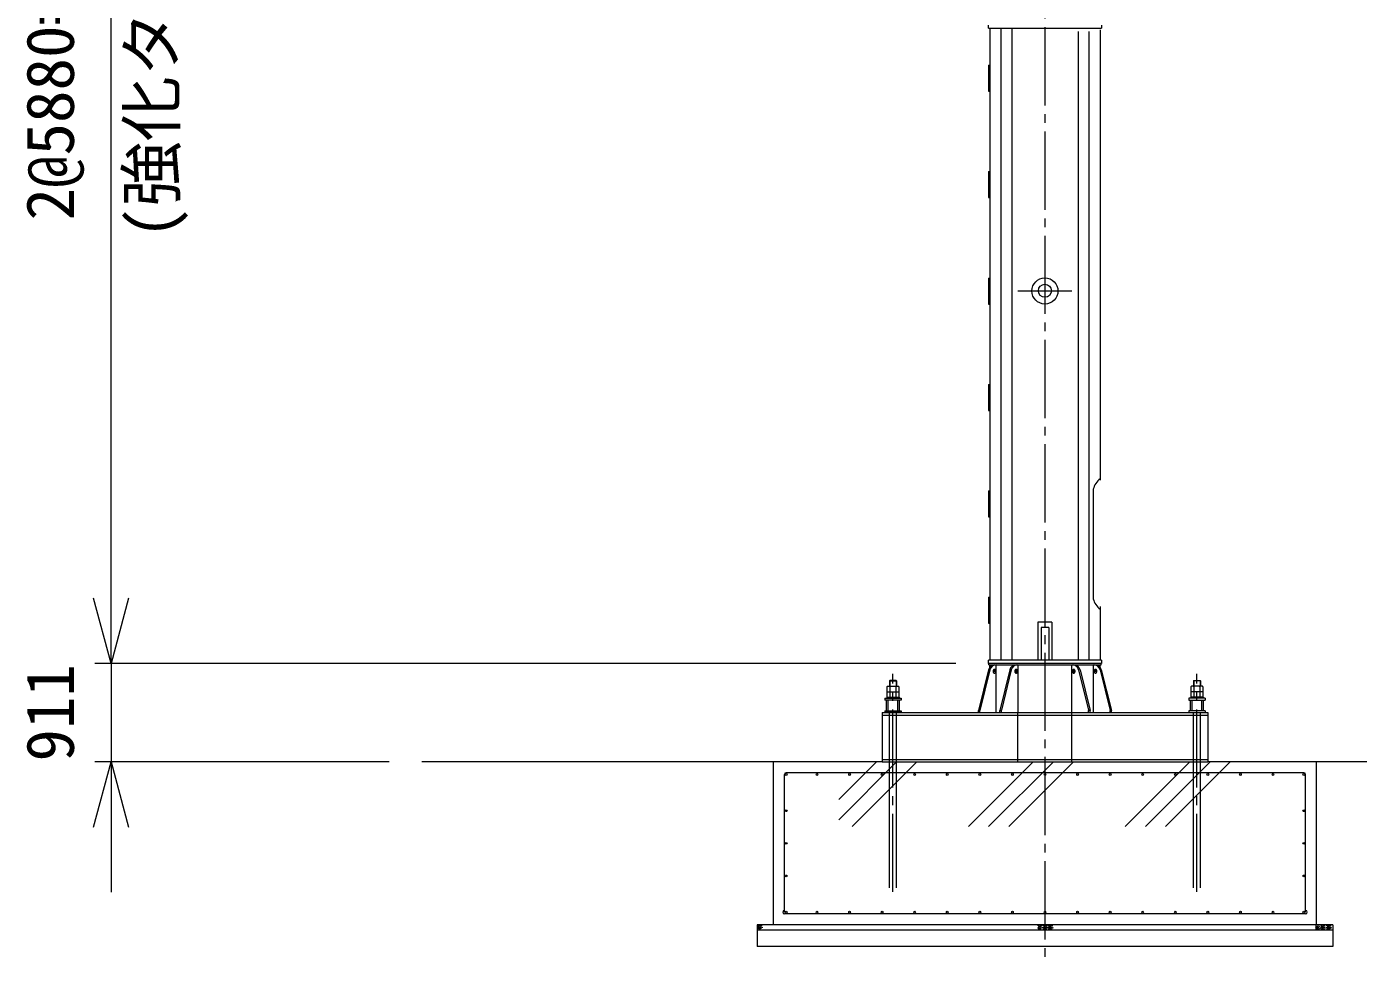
# Model space of a CAD drawing. Units: millimetres, scale not verified. Extents: x -26175 to 26208, y -37496 to 41075.
# Drawn here: x -26175 to -13910, y -17607 to -9035 of the extents above; entities that cross this region are included whole.
import ezdxf
from ezdxf.enums import TextEntityAlignment as Align

# ---------------------------------------------------------------- set-up
doc = ezdxf.new("R2010")
doc.units = ezdxf.units.MM
doc.header["$LTSCALE"] = 80
doc.linetypes.add('CHAIN2', pattern=[12, 9, -1, 1, -1])
for name, color, linetype, lineweight in [('0-3_05 寸法', 7, 'Continuous', 18), ('0-4_10 当社外形線', 3, 'Continuous', 18), ('0-5_12 当社中心線', 3, 'CHAIN2', 18), ('0-6_20 躯体・土木、外形線', 1, 'Continuous', 18)]:
    doc.layers.add(name, color=color, linetype=linetype, lineweight=lineweight)
doc.styles.add('ＭＳ ゴシック', font='')
doc.styles.get('ＭＳ ゴシック').set_extended_font_data('MS Gothic')

# ---------------------------------------------------------------- blocks, each defined once
blk = doc.blocks.new('_Open30')
at = {"layer": '0-3_05 寸法'}
blk.add_line((0, 0), (-1, 0), dxfattribs=at)
blk.add_lwpolyline([(-1, 0.2679), (0, 0), (-1, -0.2679)], dxfattribs=at)

msp = doc.modelspace()

# ---------------------------------------------------------------- linework, layer by layer
at = {"layer": '0-3_05 寸法'}
for p, q in [((-25397.9, -14300.35), (-25397.9, -3740.35)), ((-25397.9, -14300.35), (-25397.9, -13700.35)), ((-17616.38, -14900.35), (-25547.9, -14900.35)), ((-17616.38, -14900.35), (-25547.9, -14900.35)), ((-25397.9, -14900.35), (-25397.9, -15807.35)), ((-22836.39, -15807.35), (-25547.9, -15807.35)), ((-25397.9, -16407.35), (-25397.9, -17007.35))]:
    msp.add_line(p, q, dxfattribs=at)
at = {"layer": '0-4_10 当社外形線'}
for p, q in [((-17316.38, -9050.36), (-17316.38, -9020.36)), ((-17316.38, -9050.36), (-16276.38, -9050.36)), ((-17304.38, -9050.36), (-17304.38, -14870.35)), ((-17201.39, -9050.36), (-17201.39, -14870.35)), ((-17101.39, -9050.36), (-17101.39, -14870.35)), ((-16288.39, -9064.84), (-16288.39, -13212.83)), ((-16276.38, -9020.36), (-16276.38, -9050.36)), ((-16491.38, -9078.89), (-16491.38, -14870.35)), ((-16391.38, -9078.89), (-16391.38, -14870.35)), ((-17316.38, -9390.58), (-17316.38, -9630.15)), ((-17316.38, -9390.58), (-17307.4, -9390.58)), ((-17316.38, -9630.15), (-17307.4, -9630.15)), ((-17316.38, -10370.57), (-17316.38, -10610.16)), ((-17316.38, -10370.57), (-17307.4, -10370.57)), ((-17316.38, -10610.16), (-17307.4, -10610.16)), ((-17316.38, -11350.57), (-17316.38, -11590.16)), ((-17316.38, -11350.57), (-17307.4, -11350.57)), ((-17316.38, -11370.35), (-17305.32, -11370.35)), ((-17316.38, -11370.35), (-17316.38, -11570.35)), ((-17316.38, -11570.35), (-17305.32, -11570.35)), ((-17316.38, -11590.16), (-17307.4, -11590.16)), ((-17316.38, -12330.58), (-17316.38, -12570.16)), ((-17316.38, -12330.58), (-17307.4, -12330.58)), ((-17316.38, -12570.16), (-17307.4, -12570.16)), ((-17316.38, -13310.58), (-17316.38, -13550.16)), ((-17316.38, -13310.58), (-17307.4, -13310.58)), ((-16351.39, -13295.81), (-16351.39, -14308.92)), ((-17316.38, -13550.16), (-17307.4, -13550.16)), ((-17316.38, -14290.58), (-17316.38, -14530.17)), ((-17316.38, -14290.58), (-17307.4, -14290.58)), ((-16288.39, -14377.39), (-16288.39, -14870.35)), ((-17316.38, -14530.17), (-17307.4, -14530.17)), ((-16731.38, -14520.36), (-16861.38, -14520.36)), ((-16861.38, -14520.36), (-16861.38, -14869.5)), ((-16761.38, -14570.37), (-16831.38, -14570.37)), ((-16831.38, -14570.37), (-16831.38, -14869.5)), ((-16761.38, -14570.37), (-16761.38, -14869.5)), ((-16731.38, -14520.36), (-16731.38, -14869.5)), ((-17315.5, -14957.84), (-17408.87, -15332.33)), ((-17303.65, -14957.84), (-17397.01, -15332.31)), ((-17316.38, -14900.35), (-17316.38, -14870.35)), ((-16276.38, -14870.35), (-17316.38, -14870.35)), ((-16276.38, -14900.35), (-17316.38, -14900.35)), ((-17313.89, -14912.35), (-17313.89, -14900.35)), ((-17313.89, -14912.35), (-16278.88, -14912.35)), ((-17303.88, -14935.29), (-17303.88, -14912.73)), ((-17244.66, -15353.35), (-17244.66, -14916.21)), ((-17120.79, -14958.14), (-17211.99, -15332.22)), ((-17105.87, -14958.14), (-17196.96, -15331.75)), ((-17044.07, -15347.61), (-17044.07, -14915.01)), ((-16548.7, -15347.61), (-16548.7, -14915.01)), ((-16486.9, -14958.14), (-16395.82, -15331.75)), ((-16471.98, -14958.14), (-16380.78, -15332.22)), ((-16348.11, -15353.35), (-16348.11, -14916.21)), ((-16289.12, -14957.84), (-16195.76, -15332.31)), ((-16288.89, -14935.29), (-16288.89, -14912.73)), ((-16278.88, -14912.35), (-16278.88, -14900.35)), ((-16277.27, -14957.84), (-16183.9, -15332.33)), ((-16276.38, -14870.35), (-16276.38, -14900.35)), ((-18224.85, -15057.35), (-18228.39, -15060.88)), ((-18228.39, -15060.88), (-18228.39, -15110.35)), ((-18228.39, -15060.88), (-18164.38, -15060.88)), ((-18224.92, -15057.7), (-18224.92, -15110.35)), ((-18167.92, -15057.35), (-18224.85, -15057.35)), ((-18167.92, -15057.35), (-18164.38, -15060.88)), ((-18167.85, -15057.7), (-18167.85, -15110.35)), ((-18164.38, -15060.88), (-18164.38, -15110.35)), ((-15424.85, -15057.35), (-15428.39, -15060.88)), ((-15428.39, -15060.88), (-15428.39, -15110.35)), ((-15364.38, -15060.88), (-15428.39, -15060.88)), ((-15424.92, -15057.7), (-15424.92, -15110.35)), ((-15424.85, -15057.35), (-15367.92, -15057.35)), ((-15367.92, -15057.35), (-15364.38, -15060.88)), ((-15367.85, -15057.7), (-15367.85, -15110.35)), ((-15364.38, -15060.88), (-15364.38, -15110.35)), ((-18251.38, -15115.35), (-18251.38, -15161.35)), ((-18251.38, -15161.35), (-18141.39, -15161.35)), ((-18251.38, -15166.35), (-18251.38, -15212.35)), ((-18246.38, -15110.35), (-18146.38, -15110.35)), ((-18223.88, -15115.35), (-18223.88, -15161.35)), ((-18223.88, -15166.35), (-18223.88, -15212.35)), ((-18168.88, -15115.35), (-18168.88, -15161.35)), ((-18168.88, -15166.35), (-18168.88, -15212.35)), ((-18141.39, -15115.35), (-18141.39, -15161.35)), ((-18141.38, -15166.35), (-18141.39, -15212.35)), ((-15451.38, -15115.35), (-15451.38, -15161.35)), ((-15341.39, -15161.35), (-15451.38, -15161.35)), ((-15451.38, -15166.35), (-15451.38, -15212.35)), ((-15346.38, -15110.35), (-15446.38, -15110.35)), ((-15423.89, -15115.35), (-15423.89, -15161.35)), ((-15423.88, -15166.35), (-15423.89, -15212.35)), ((-15368.88, -15166.35), (-15368.89, -15212.35)), ((-15368.88, -15115.35), (-15368.88, -15161.35)), ((-15341.39, -15115.35), (-15341.39, -15161.35)), ((-15341.38, -15166.35), (-15341.39, -15212.35)), ((-18271.38, -15221.35), (-18121.38, -15221.35)), ((-18271.38, -15221.35), (-18271.38, -15237.35)), ((-18121.38, -15237.35), (-18271.38, -15237.35)), ((-18256.38, -15337.35), (-18256.38, -15237.35)), ((-18253.88, -15212.35), (-18138.88, -15212.35)), ((-18253.88, -15212.35), (-18253.88, -15221.35)), ((-18240.38, -15337.35), (-18240.38, -15237.35)), ((-18152.38, -15337.35), (-18152.38, -15237.35)), ((-18138.88, -15212.35), (-18138.88, -15221.35)), ((-18136.38, -15337.35), (-18136.38, -15237.35)), ((-18121.38, -15221.35), (-18121.38, -15237.35)), ((-15321.38, -15221.35), (-15471.38, -15221.35)), ((-15471.38, -15221.35), (-15471.38, -15237.35)), ((-15471.38, -15237.35), (-15321.38, -15237.35)), ((-15456.38, -15337.35), (-15456.38, -15237.35)), ((-15338.88, -15212.35), (-15453.88, -15212.35)), ((-15453.88, -15212.35), (-15453.88, -15221.35)), ((-15440.38, -15337.35), (-15440.38, -15237.35)), ((-15352.38, -15337.35), (-15352.38, -15237.35)), ((-15338.88, -15212.35), (-15338.88, -15221.35)), ((-15336.38, -15337.35), (-15336.38, -15237.35)), ((-15321.38, -15221.35), (-15321.38, -15237.35)), ((-18296.38, -15353.35), (-18296.38, -15807.35)), ((-18296.38, -15353.35), (-15296.38, -15353.35)), ((-18296.38, -15375.35), (-15296.38, -15375.35)), ((-18271.38, -15337.35), (-18121.38, -15337.35)), ((-18271.38, -15337.35), (-18271.38, -15353.35)), ((-18121.38, -15353.35), (-18271.38, -15353.35)), ((-18228.39, -16966.35), (-18228.39, -15354.58)), ((-18164.38, -16967.03), (-18164.38, -15353.35)), ((-18121.38, -15337.35), (-18121.38, -15353.35)), ((-17408.61, -15332.35), (-17397.27, -15332.35)), ((-17408.61, -15353.35), (-17408.61, -15332.35)), ((-17397.27, -15353.35), (-17397.27, -15332.35)), ((-17212.17, -15353.35), (-17212.17, -15332.35)), ((-17212.17, -15332.35), (-17197.06, -15332.35)), ((-17197.06, -15353.35), (-17197.06, -15332.35)), ((-17045.13, -15809.53), (-17045.13, -15357.35)), ((-16547.64, -15809.53), (-16547.64, -15357.35)), ((-16380.6, -15332.35), (-16395.71, -15332.35)), ((-16395.71, -15353.35), (-16395.71, -15332.35)), ((-16380.6, -15353.35), (-16380.6, -15332.35)), ((-16195.5, -15353.35), (-16195.5, -15332.35)), ((-16184.16, -15332.35), (-16195.5, -15332.35)), ((-16184.16, -15353.35), (-16184.16, -15332.35)), ((-15321.38, -15337.35), (-15471.38, -15337.35)), ((-15471.38, -15337.35), (-15471.38, -15353.35)), ((-15471.38, -15353.35), (-15321.38, -15353.35)), ((-15428.39, -16967.03), (-15428.39, -15353.35)), ((-15364.38, -16966.35), (-15364.38, -15354.58)), ((-15321.38, -15337.35), (-15321.38, -15353.35)), ((-15296.38, -15353.35), (-15296.38, -15807.35)), ((-18296.38, -15785.35), (-15296.38, -15785.35)), ((-18296.38, -15807.35), (-15296.38, -15807.35))]:
    msp.add_line(p, q, dxfattribs=at)
for points in [[(-17261.96, -14954.86), (-17264.12, -14955.12), (-17266.2, -14955.91), (-17268.16, -14957.2), (-17269.93, -14958.95), (-17271.46, -14961.11), (-17272.7, -14963.61), (-17273.61, -14966.37), (-17274.17, -14969.32), (-17274.36, -14972.36), (-17274.17, -14975.39), (-17273.61, -14978.34), (-17272.7, -14981.11), (-17271.46, -14983.6), (-17269.93, -14985.76), (-17268.16, -14987.51), (-17266.2, -14988.8), (-17264.12, -14989.59), (-17261.96, -14989.86), (-17259.81, -14989.59), (-17257.72, -14988.8), (-17255.76, -14987.51), (-17253.99, -14985.76), (-17252.46, -14983.6), (-17251.22, -14981.11), (-17250.31, -14978.34), (-17249.75, -14975.39), (-17249.56, -14972.36), (-17249.75, -14969.32), (-17250.31, -14966.37), (-17251.22, -14963.61), (-17252.46, -14961.11), (-17253.99, -14958.95), (-17255.76, -14957.2), (-17257.72, -14955.91), (-17259.81, -14955.12)], [(-17061.37, -14954.86), (-17063.52, -14955.12), (-17065.61, -14955.91), (-17067.57, -14957.2), (-17069.34, -14958.95), (-17070.87, -14961.11), (-17072.11, -14963.61), (-17073.02, -14966.37), (-17073.58, -14969.32), (-17073.77, -14972.36), (-17073.58, -14975.39), (-17073.02, -14978.34), (-17072.11, -14981.11), (-17070.87, -14983.6), (-17069.34, -14985.76), (-17067.57, -14987.51), (-17065.61, -14988.8), (-17063.52, -14989.59), (-17061.37, -14989.86), (-17059.21, -14989.59), (-17057.13, -14988.8), (-17055.17, -14987.51), (-17053.4, -14985.76), (-17051.87, -14983.6), (-17050.63, -14981.11), (-17049.72, -14978.34), (-17049.16, -14975.39), (-17048.97, -14972.36), (-17049.16, -14969.32), (-17049.72, -14966.37), (-17050.63, -14963.61), (-17051.87, -14961.11), (-17053.4, -14958.95), (-17055.17, -14957.2), (-17057.13, -14955.91), (-17059.21, -14955.12)], [(-16531.41, -14954.86), (-16533.56, -14955.12), (-16535.65, -14955.91), (-16537.61, -14957.2), (-16539.38, -14958.95), (-16540.9, -14961.11), (-16542.14, -14963.61), (-16543.06, -14966.37), (-16543.62, -14969.32), (-16543.81, -14972.36), (-16543.62, -14975.39), (-16543.06, -14978.34), (-16542.14, -14981.11), (-16540.9, -14983.6), (-16539.38, -14985.76), (-16537.61, -14987.51), (-16535.65, -14988.8), (-16533.56, -14989.59), (-16531.41, -14989.86), (-16529.25, -14989.59), (-16527.17, -14988.8), (-16525.21, -14987.51), (-16523.44, -14985.76), (-16521.91, -14983.6), (-16520.67, -14981.11), (-16519.76, -14978.34), (-16519.2, -14975.39), (-16519.01, -14972.36), (-16519.2, -14969.32), (-16519.76, -14966.37), (-16520.67, -14963.61), (-16521.91, -14961.11), (-16523.44, -14958.95), (-16525.21, -14957.2), (-16527.17, -14955.91), (-16529.25, -14955.12)], [(-16330.81, -14954.86), (-16332.96, -14955.12), (-16335.05, -14955.91), (-16337.01, -14957.2), (-16338.78, -14958.95), (-16340.31, -14961.11), (-16341.55, -14963.61), (-16342.46, -14966.37), (-16343.02, -14969.32), (-16343.21, -14972.36), (-16343.02, -14975.39), (-16342.46, -14978.34), (-16341.55, -14981.11), (-16340.31, -14983.6), (-16338.78, -14985.76), (-16337.01, -14987.51), (-16335.05, -14988.8), (-16332.96, -14989.59), (-16330.81, -14989.86), (-16328.65, -14989.59), (-16326.57, -14988.8), (-16324.61, -14987.51), (-16322.84, -14985.76), (-16321.31, -14983.6), (-16320.07, -14981.11), (-16319.16, -14978.34), (-16318.6, -14975.39), (-16318.41, -14972.36), (-16318.6, -14969.32), (-16319.16, -14966.37), (-16320.07, -14963.61), (-16321.31, -14961.11), (-16322.84, -14958.95), (-16324.61, -14957.2), (-16326.57, -14955.91), (-16328.65, -14955.12)]]:
    msp.add_lwpolyline(points, close=True, dxfattribs=at)
for centre, radius in [((-16796.4, -11470.09), 120), ((-16796.56, -11467.7), 60)]:
    msp.add_circle(centre, radius, dxfattribs=at)
for centre, radius, start, end in [((-16186.17, -13334.1), 169.47, 127.08259, 166.94548), ((-16186.17, -14266.62), 169.47, 193.05451, 232.9174), ((-17257.28, -14972.35), 60, 90, 166.00042), ((-17245.43, -14972.35), 60, 90, 166.00042), ((-17062.5, -14972.35), 60, 90, 166.29858), ((-17047.58, -14972.35), 60, 90, 166.29829), ((-16545.2, -14972.35), 60, 13.7017, 90), ((-16530.27, -14972.35), 60, 13.70141, 90), ((-16347.34, -14972.35), 60, 13.99957, 90), ((-16335.49, -14972.35), 60, 13.99957, 90), ((-18246.38, -15115.35), 5, 90, 180), ((-18246.38, -15166.35), 5, 90, 180), ((-18228.88, -15115.35), 5, 0, 90), ((-18228.88, -15166.35), 5, 0, 90), ((-18218.88, -15115.35), 5, 90, 180), ((-18218.88, -15166.35), 5, 90, 180), ((-18173.88, -15115.35), 5, 0, 90), ((-18173.88, -15166.35), 5, 0, 90), ((-18163.88, -15115.35), 5, 90, 180), ((-18163.88, -15166.35), 5, 90, 180), ((-18146.38, -15115.35), 5, 0, 90), ((-18146.38, -15166.35), 5, 0, 90), ((-15446.38, -15115.35), 5, 90, 180), ((-15446.38, -15166.35), 5, 90, 180), ((-15428.88, -15115.35), 5, 0, 90), ((-15428.88, -15166.35), 5, 0, 90), ((-15418.88, -15115.35), 5, 90, 180), ((-15418.88, -15166.35), 5, 90, 180), ((-15373.88, -15115.35), 5, 0, 90), ((-15373.88, -15166.35), 5, 0, 90), ((-15363.88, -15115.35), 5, 90, 180), ((-15363.88, -15166.35), 5, 90, 180), ((-15346.38, -15115.35), 5, 0, 90), ((-15346.38, -15166.35), 5, 0, 90)]:
    msp.add_arc(centre, radius, start, end, dxfattribs=at)
at = {"layer": '0-5_12 当社中心線'}
for p, q in [((-16796.38, 14958.68), (-16796.38, -17607.35)), ((-17044.88, -11468.35), (-16547.82, -11468.35)), ((-17261.96, -14978.24), (-17261.96, -14959.46)), ((-17061.37, -14983.38), (-17061.37, -14958.12)), ((-16531.4, -14983.38), (-16531.4, -14958.12)), ((-16330.81, -14978.24), (-16330.81, -14959.46)), ((-18196.38, -17004.2), (-18196.38, -14995.33)), ((-17273.88, -14972.35), (-17251.08, -14972.35)), ((-17068.72, -14972.35), (-17049.95, -14972.35)), ((-16524.05, -14972.35), (-16542.82, -14972.35)), ((-16318.89, -14972.35), (-16341.68, -14972.35)), ((-15396.38, -17004.2), (-15396.38, -14995.33))]:
    msp.add_line(p, q, dxfattribs=at)
at = {"layer": '0-6_20 躯体・土木、外形線'}
for p, q in [((-18296.38, -15807.35), (-22536.39, -15807.35)), ((-19295.89, -17307.35), (-19295.89, -15807.35)), ((-18695.89, -16340.69), (-18162.55, -15807.35)), ((-18348.52, -15807.35), (-18695.89, -16154.72)), ((-17976.58, -15807.35), (-18572.78, -16403.55)), ((-17501, -16403.55), (-16904.79, -15807.35)), ((-16718.82, -15807.35), (-17315.03, -16403.55)), ((-17129.06, -16403.55), (-16532.86, -15807.35)), ((-15461.07, -15807.35), (-16057.27, -16403.55)), ((-15871.31, -16403.55), (-15275.1, -15807.35)), ((-15089.13, -15807.35), (-15685.34, -16403.55)), ((-12856.38, -15807.35), (-15296.38, -15807.35)), ((-14295.89, -17307.35), (-14295.89, -15807.35)), ((-19195.89, -17191.35), (-19195.89, -15923.35)), ((-14411.89, -15907.35), (-19179.89, -15907.35)), ((-14395.89, -17191.35), (-14395.89, -15923.35)), ((-14395.89, -17207.35), (-19195.89, -17207.35)), ((-14145.89, -17307.35), (-19445.89, -17307.35)), ((-19445.89, -17307.35), (-19445.89, -17507.35)), ((-14145.89, -17357.35), (-19445.89, -17357.35)), ((-14145.89, -17307.35), (-14145.89, -17507.35)), ((-14145.89, -17507.35), (-19445.89, -17507.35))]:
    msp.add_line(p, q, dxfattribs=at)
for centre, radius in [((-19179.89, -15923.35), 8), ((-18895.89, -15923.35), 8), ((-18595.89, -15923.35), 8), ((-18295.89, -15923.35), 8), ((-17995.89, -15923.35), 8), ((-17695.89, -15923.35), 8), ((-17395.89, -15923.35), 8), ((-17095.89, -15923.35), 8), ((-16795.89, -15923.35), 8), ((-16495.89, -15923.35), 8), ((-16195.89, -15923.35), 8), ((-15895.89, -15923.35), 8), ((-15595.89, -15923.35), 8), ((-15295.89, -15923.35), 8), ((-14995.89, -15923.35), 8), ((-14695.89, -15923.35), 8), ((-14411.89, -15923.35), 8), ((-19179.89, -16257.35), 8), ((-14411.89, -16257.35), 8), ((-19179.89, -16557.35), 8), ((-14411.89, -16557.35), 8), ((-19179.89, -16857.35), 8), ((-14411.89, -16857.35), 8), ((-19179.89, -17191.35), 8), ((-18895.89, -17191.35), 8), ((-18895.89, -17191.35), 8), ((-18595.89, -17191.35), 8), ((-18295.89, -17191.35), 8), ((-18295.89, -17191.35), 8), ((-17995.89, -17191.35), 8), ((-17695.89, -17191.35), 8), ((-17395.89, -17191.35), 8), ((-17095.89, -17191.35), 8), ((-16795.89, -17191.35), 8), ((-16495.89, -17191.35), 8), ((-16195.89, -17191.35), 8), ((-15895.89, -17191.35), 8), ((-15595.89, -17191.35), 8), ((-15295.89, -17191.35), 8), ((-14995.89, -17191.35), 8), ((-14695.89, -17191.35), 8), ((-14411.89, -17191.35), 8), ((-19438.33, -17312.4), 2.5), ((-19437.88, -17327.9), 2.5), ((-19436.55, -17341.19), 2.5), ((-19428.57, -17319.93), 2.5), ((-19427.68, -17333.66), 2.5), ((-19426.8, -17347.39), 2.5), ((-19420.59, -17312.84), 2.5), ((-19416.15, -17326.57), 2.5), ((-19415.27, -17340.75), 2.5), ((-19408.17, -17313.73), 2.5), ((-19401.97, -17331.89), 2.5), ((-16857.57, -17314.69), 2.5), ((-16857.12, -17330.19), 2.5), ((-16855.79, -17343.48), 2.5), ((-16847.81, -17322.22), 2.5), ((-16846.92, -17335.95), 2.5), ((-16846.04, -17349.68), 2.5), ((-16839.83, -17315.13), 2.5), ((-16835.39, -17328.86), 2.5), ((-16834.51, -17343.04), 2.5), ((-16827.41, -17316.01), 2.5), ((-16821.21, -17334.18), 2.5), ((-16809.3, -17315.58), 2.5), ((-16808.85, -17331.08), 2.5), ((-16807.52, -17344.37), 2.5), ((-16799.54, -17323.11), 2.5), ((-16798.66, -17336.84), 2.5), ((-16797.77, -17350.58), 2.5), ((-16791.56, -17316.02), 2.5), ((-16787.13, -17329.75), 2.5), ((-16786.24, -17343.93), 2.5), ((-16779.15, -17316.91), 2.5), ((-16772.94, -17335.07), 2.5), ((-16761.03, -17316.47), 2.5), ((-16760.59, -17331.98), 2.5), ((-16759.26, -17345.27), 2.5), ((-16751.27, -17324), 2.5), ((-16750.39, -17337.74), 2.5), ((-16749.5, -17351.47), 2.5), ((-16743.29, -17316.91), 2.5), ((-16738.86, -17330.65), 2.5), ((-16737.97, -17344.82), 2.5), ((-16730.88, -17317.8), 2.5), ((-16724.67, -17335.96), 2.5), ((-14299.46, -17319.74), 2.5), ((-14299.01, -17335.25), 2.5), ((-14297.68, -17348.54), 2.5), ((-14289.7, -17327.27), 2.5), ((-14288.81, -17341.01), 2.5), ((-14287.93, -17354.74), 2.5), ((-14281.72, -17320.19), 2.5), ((-14277.29, -17333.92), 2.5), ((-14276.4, -17348.09), 2.5), ((-14269.3, -17321.07), 2.5), ((-14263.1, -17339.23), 2.5), ((-14249.77, -17317.2), 2.5), ((-14249.32, -17332.7), 2.5), ((-14247.99, -17345.99), 2.5), ((-14240.01, -17324.73), 2.5), ((-14239.12, -17338.46), 2.5), ((-14238.24, -17352.19), 2.5), ((-14232.03, -17317.64), 2.5), ((-14227.59, -17331.37), 2.5), ((-14226.71, -17345.55), 2.5), ((-14219.61, -17318.53), 2.5), ((-14213.41, -17336.69), 2.5), ((-14197.53, -17315.92), 2.5), ((-14197.08, -17331.43), 2.5), ((-14195.75, -17344.72), 2.5), ((-14187.77, -17323.45), 2.5), ((-14186.88, -17337.19), 2.5), ((-14186, -17350.92), 2.5), ((-14179.79, -17316.37), 2.5), ((-14175.36, -17330.1), 2.5), ((-14174.47, -17344.27), 2.5), ((-14167.37, -17317.25), 2.5), ((-14161.17, -17335.42), 2.5)]:
    msp.add_circle(centre, radius, dxfattribs=at)
for centre, start, end in [((-19179.89, -15923.35), 90, 180), ((-14411.89, -15923.35), 0, 90), ((-19195.89, -17191.35), 90, 270), ((-14395.89, -17191.35), 270, 90)]:
    msp.add_arc(centre, 16, start, end, dxfattribs=at)

# ---------------------------------------------------------------- block references
at = {"layer": '0-3_05 寸法', "xscale": 600, "yscale": 600}
for p, rotation in [((-25397.9, -14900.35), 270), ((-25397.9, -14900.35), 270), ((-25397.9, -15807.35), 90)]:
    msp.add_blockref('_Open30', p, dxfattribs=dict(at, rotation=rotation))

# ---------------------------------------------------------------- texts
at = {"layer": '0-3_05 寸法', "style": 'ＭＳ ゴシック'}
for s, p in [('2@5880=11760', (-25607.9, -10820.35)), ('(強化タワー)', (-24674.79, -10991.74)), ('911', (-25607.9, -15803.85))]:
    msp.add_text(s, height=439.9, rotation=90, dxfattribs=at).set_placement(p, align=Align.BOTTOM_LEFT)

doc.saveas('drawing.dxf')
